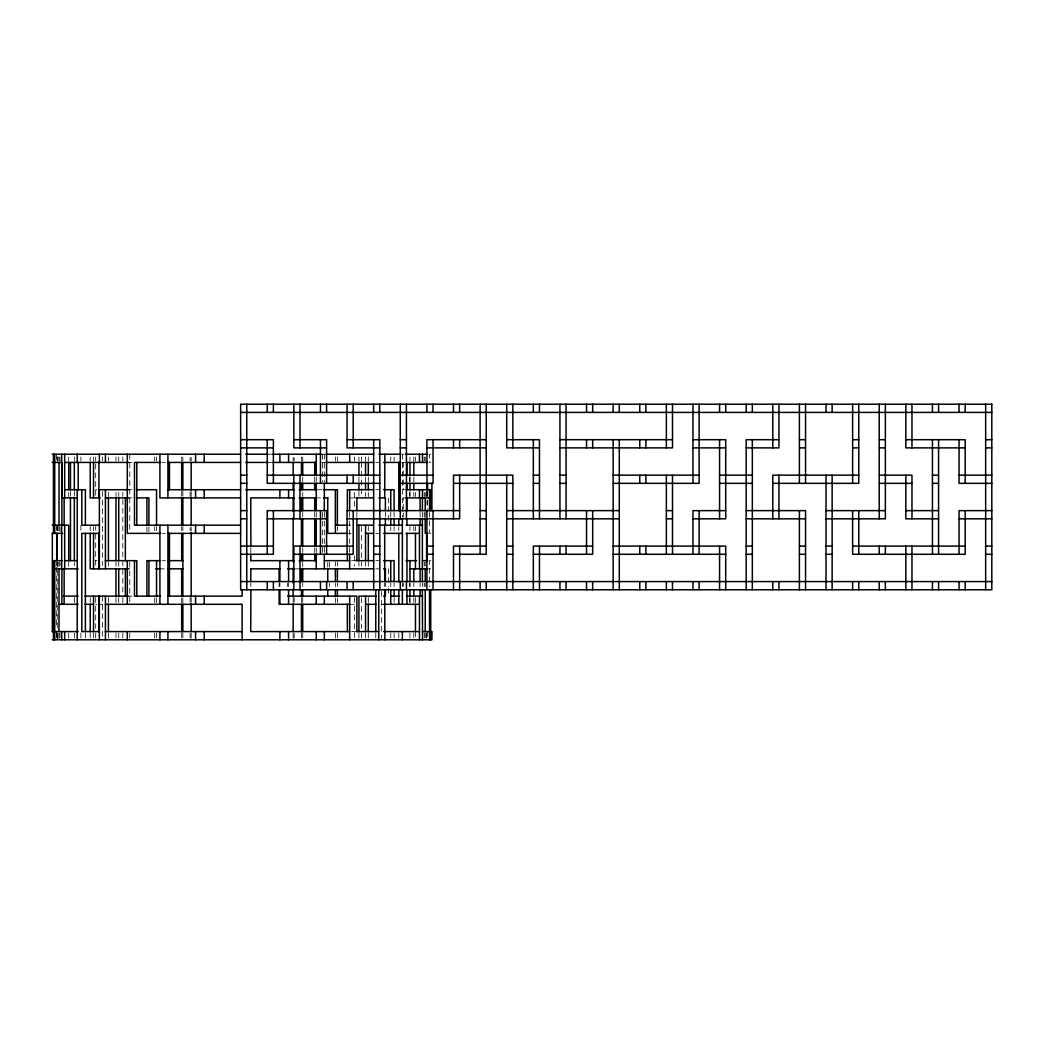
<?xml version="1.0" encoding="UTF-8"?>
<svg xmlns="http://www.w3.org/2000/svg" width="1044" height="1044" viewBox="0 0 1044 1044"><rect width="100%" height="100%" fill="white"/><g stroke="black" fill="none" stroke-linecap="round" stroke-linejoin="round"><path stroke-width="0.75" stroke-dasharray="5 3.75" d="M268.908 454.231L272.092 454.231M321.917 454.231L325.493 454.231M401.666 454.231L403.61 454.231M430.741 454.231L429.515 454.231L429.515 462.427L430.741 462.427M128.647 462.427L132.001 462.427M162.238 462.427L165.317 462.427M268.908 462.427L272.092 462.427M321.917 462.427L325.493 462.427M375.775 462.427L378.802 462.427M401.666 462.427L406.964 462.427M95.683 489.714L97.001 489.714M128.647 489.714L132.001 489.714M317.089 489.714L324.319 489.714M375.775 489.714L378.802 489.714M406.964 489.714L403.284 489.714L403.284 462.427M128.647 497.897L132.001 497.897M315.51 497.897L322.583 497.897M349.87 497.897L356.108 497.897M405.803 497.897L403.284 497.897L403.284 517.158M348.422 525.184L350.601 525.184M162.238 533.367L165.317 533.367M346.151 533.367L351.684 533.367M375.814 533.367L378.802 533.367M430.741 533.367L429.515 533.367L429.515 512.408M95.683 560.654L97.001 560.654M162.238 560.654L165.317 560.654M351.684 560.654L356.108 560.654M375.775 560.654L378.802 560.654M430.741 560.654L429.515 560.654L429.515 586.545M128.647 568.836L129.756 568.836M159.314 568.836L165.317 568.836M294.199 568.836L297.918 568.836M375.775 568.836L378.802 568.836M429.632 568.836L430.741 568.836M128.647 596.124L132.001 596.124M95.683 604.306L97.001 604.306M100.172 604.306L102.717 604.306M349.87 604.306L354.399 604.306M381.086 604.306L383.631 604.306M351.684 631.594L355.586 631.594M427.544 491.385L427.544 509.094M427.662 631.594L427.544 638.419M426.996 491.411L426.996 509.12M426.604 491.319L426.604 496.161M426.604 632.964L426.604 638.419M426.409 491.319L426.409 496.161M426.409 632.964L426.409 638.419M425.221 456.972L425.221 461.056M425.221 492.442L425.221 496.526M425.221 512.408L425.221 517.25M425.221 562.024L425.221 566.109M425.221 583.322L425.221 586.545M425.221 632.964L425.221 638.419M424.229 456.972L424.229 461.056M424.229 492.442L424.229 496.526M424.229 512.343L424.229 517.158M424.229 562.024L424.229 566.109M424.229 583.322L424.229 586.545M424.229 632.964L424.229 638.419M422.376 512.278L422.376 517.119M422.376 583.322L422.376 586.545M420.106 512.343L420.106 517.158M420.106 583.322L420.106 586.545M415.46 456.972L415.46 461.056M415.46 492.442L415.46 496.526M415.46 526.541L415.46 530.639M415.46 597.494L415.46 602.949M415.46 631.594L415.46 638.419M413.815 456.972L413.815 461.056M413.815 476.873L413.815 481.689M413.815 492.442L413.815 496.526M413.815 526.541L413.815 530.639M413.815 583.348L413.815 586.571M413.815 597.86L413.815 602.701M413.815 632.964L413.815 638.419M409.953 456.972L409.953 461.056M409.953 476.873L409.953 481.689M409.953 492.442L409.953 496.526M409.953 526.541L409.953 530.639M409.953 583.348L409.953 586.571M409.953 597.86L409.953 602.701M409.953 632.964L409.953 638.419M409.822 476.938L409.822 481.767M409.822 491.45L409.822 496.278M409.822 583.231L409.822 586.454M409.822 597.494L409.822 602.949M403.284 583.257L403.284 586.467M402.371 454.231L402.371 517.132M402.371 583.348L402.371 586.571M398.808 526.541L398.808 530.639M398.808 632.964L398.808 638.419M394.097 456.972L394.097 461.056M394.097 512.278L394.097 517.119M394.097 526.541L394.097 530.639M394.097 583.231L394.097 586.454M394.097 597.494L394.097 602.949M394.097 632.964L394.097 638.419M390.756 456.972L390.756 461.056M390.756 512.278L390.756 517.119M390.756 526.541L390.756 530.639M390.756 583.231L390.756 586.454M390.756 632.964L390.756 638.419M388.59 497.897L388.59 523.579M388.59 568.836L388.59 586.493M388.59 588.098L388.59 596.124M385.38 512.343L385.38 517.158M385.38 583.283L385.38 586.493M384.701 583.283L384.701 586.506M381.66 591.335L381.66 638.419M375.775 632.964L375.775 638.419M368.297 456.972L368.297 461.056M368.297 476.873L368.297 481.689M368.297 492.442L368.297 496.526M368.297 526.541L368.297 530.639M368.297 562.024L368.297 566.109M368.297 597.494L368.297 602.949M368.297 632.964L368.297 638.419M365.557 456.972L365.557 461.056M365.557 476.873L365.557 481.689M365.557 492.442L365.557 496.526M365.557 562.024L365.557 566.109M365.557 632.964L365.557 638.419M361.55 456.972L361.55 461.056M361.55 462.427L361.55 496.278M361.55 526.541L361.55 559.049M361.55 562.024L361.55 566.109M361.55 597.742L361.55 628.371M361.55 632.964L361.55 638.419M358.927 456.972L358.927 461.056M358.927 476.938L358.927 481.767M358.927 491.45L358.927 496.278M358.927 562.024L358.927 566.109M358.927 632.964L358.927 638.419M356.878 512.382L356.878 517.211M354.399 456.972L354.399 461.056M354.399 492.442L354.399 509.185M354.399 555.839L354.399 566.109M354.399 597.494L354.399 638.419M349.675 512.278L349.675 552.589M337.395 456.972L337.395 461.056M337.395 526.541L337.395 530.639M337.395 562.024L337.395 566.109M337.395 583.348L337.395 586.571M337.395 597.86L337.395 602.701M337.395 632.964L337.395 638.419M335.385 456.972L335.385 461.056M335.385 562.024L335.385 566.109M335.385 583.348L335.385 586.571M335.385 597.86L335.385 602.701M335.385 632.964L335.385 638.419M329.604 562.272L329.604 567.101M329.604 583.231L329.604 586.454M327.751 562.272L327.751 567.101M324.319 454.231L324.319 481.754M324.319 512.343L324.319 552.602M322.622 454.231L322.622 481.754M322.622 512.343L322.622 552.602M316.254 476.873L316.254 481.689M316.254 512.382L316.254 517.211M316.254 547.774L316.254 552.602M314.701 476.873L314.701 481.689M314.701 512.382L314.701 517.211M314.701 547.774L314.701 552.602M302.734 456.972L302.734 461.056M302.734 476.873L302.734 481.689M302.734 492.442L302.734 496.526M302.734 512.382L302.734 517.224M302.734 547.813L302.734 552.641M302.734 562.311L302.734 567.14M302.734 583.244L302.734 586.467M302.734 597.494L302.734 602.949M302.734 632.964L302.734 638.419M301.442 456.972L301.442 461.056M301.442 597.494L301.442 602.949M301.442 632.964L301.442 638.419M294.173 457.494L294.173 460.743M294.173 597.468L294.173 602.349M294.173 633.277L294.173 638.158M293.142 457.494L293.142 460.743M293.142 597.468L293.142 602.349M293.142 633.277L293.142 638.158M288.588 583.283L288.588 586.493M287.596 583.283L287.596 586.493M279.896 583.348L279.896 586.571M279.113 583.348L279.113 586.571M250.899 547.774L250.73 552.602M250.73 583.322L250.899 586.545M191.169 457.494L191.169 460.743M191.169 491.672L191.169 496.552M191.169 527.481L191.169 530.73M191.169 597.468L191.169 602.349M191.169 633.277L191.169 638.158M190.099 457.494L190.099 460.743M190.099 491.672L190.099 496.552M190.099 527.481L190.099 530.73M190.099 597.468L190.099 602.349M190.099 633.277L190.099 638.158M182.87 456.972L182.87 461.056M182.87 491.385L182.87 496.213M182.87 526.541L182.87 530.639M182.87 597.86L182.87 604.306M182.87 632.964L182.87 638.419M181.682 456.972L181.682 461.056M181.682 491.385L181.682 496.213M181.682 526.541L181.682 530.639M181.682 597.86L181.682 602.701M181.682 632.964L181.682 638.419M156.548 456.972L156.548 461.056M156.548 526.541L156.548 530.639M156.548 597.86L156.548 602.701M156.548 632.964L156.548 638.419M154.695 456.972L154.695 461.056M154.695 526.541L154.695 530.639M154.695 597.86L154.695 602.701M154.695 632.964L154.695 638.419M148.927 526.92L148.927 531.761M146.904 526.92L146.904 531.761M129.756 454.231L129.756 531.761M129.756 562.024L129.756 602.949M129.756 632.964L129.756 638.419M122.814 456.972L122.814 461.056M122.814 492.442L122.814 496.526M122.814 499.502L122.814 594.519M122.814 597.494L122.814 602.949M122.814 632.964L122.814 638.419M118.742 456.972L118.742 461.056M118.742 492.442L118.742 496.526M118.742 562.024L118.742 566.109M118.742 597.494L118.742 602.949M118.742 632.964L118.742 638.419M115.975 456.972L115.975 461.056M115.975 492.442L115.975 496.526M115.975 562.024L115.975 566.109M115.975 597.494L115.975 602.949M115.975 632.964L115.975 638.419M108.419 456.972L108.419 461.056M108.419 492.442L108.419 496.526M108.419 562.024L108.419 566.109M108.419 597.494L108.419 602.949M108.419 632.964L108.419 638.419M102.508 456.972L102.508 461.056M102.508 491.319L102.508 565.613M102.508 596.124L102.508 638.419M95.683 456.972L95.683 461.056M95.683 464.032L95.683 497.897M95.683 525.184L95.683 568.836M95.683 597.494L95.683 628.384M95.683 632.964L95.683 638.419M93.542 456.972L93.542 461.056M93.542 526.541L93.542 530.639M93.542 632.964L93.542 638.419M90.202 456.972L90.202 461.056M90.202 526.541L90.202 530.639M90.202 597.494L90.202 602.949M90.202 632.964L90.202 638.419M85.386 632.964L85.386 638.419M80.897 456.972L80.897 461.056M80.897 525.249L80.897 531.683M80.897 632.964L80.897 638.419M74.45 456.972L74.45 461.056M74.45 491.385L74.32 496.239M74.45 562.39L74.45 565.613M74.45 597.494L74.45 602.949M74.45 632.964L74.45 638.419M70.457 491.411L70.457 496.239M68.708 456.972L68.708 461.056M68.708 492.442L68.708 496.526M68.708 562.024L68.708 566.109M68.708 632.964L68.708 638.419M59.991 456.972L59.991 461.056M59.991 526.92L59.991 531.761M59.991 562.024L59.991 566.109M59.991 632.964L59.991 638.419M59.012 456.972L59.012 461.056M59.012 526.541L59.012 530.639M59.012 562.024L59.012 566.109M59.012 632.964L59.012 638.419M57.798 562.272L57.798 567.101M57.668 562.024L57.668 566.109M57.237 456.972L57.237 461.056M57.237 526.541L57.237 530.639M57.237 562.024L57.237 566.109M57.237 570.455L57.237 628.384M57.237 632.964L57.237 638.419M56.702 562.351L56.702 565.574M56.702 567.179L56.702 628.371M56.702 632.964L56.702 638.419M56.572 454.231L56.572 461.056M56.572 525.184L56.572 530.639M56.572 631.594L56.572 638.419M57.798 461.056L57.798 456.972L57.668 461.056M57.798 530.639L57.798 526.541L57.668 530.639M57.798 638.419L57.798 632.964L57.668 638.419"/><path stroke-width="1.5" d="M240.642 412.406L991.8 412.406M240.642 439.694L273.384 439.694L273.384 483.346M293.847 439.694L326.602 439.694L326.602 483.346M347.065 439.694L379.82 439.694L379.82 589.769M400.283 439.694L406.429 439.694M486.243 439.694L426.892 439.694L426.996 489.793M506.718 439.694L539.461 439.694L539.461 518.816M559.936 439.694L672.506 439.694M692.968 439.694L725.724 439.694L725.724 518.816L692.968 518.816M778.941 439.694L746.186 439.694L746.186 589.769M799.404 439.694L805.55 439.694M852.622 439.694L858.755 439.694M879.231 439.694L885.364 439.694M905.84 439.694L965.191 439.694L965.191 483.346M985.653 439.694L991.8 439.694M240.642 447.876L273.384 447.876M326.602 447.876L293.847 447.876L293.847 404.211M379.82 447.876L347.065 447.876L347.065 404.211M400.283 447.876L406.429 447.876M426.892 447.876L486.243 447.876M539.461 447.876L506.718 447.876L506.718 404.211M559.936 447.876L672.506 447.876L672.506 404.211M692.968 447.876L725.724 447.876M746.186 447.876L778.941 447.876L778.941 404.211M799.404 447.876L805.55 447.876M852.622 447.876L858.755 447.876M879.231 447.876L885.364 447.876M965.191 447.876L905.84 447.876L905.84 404.211M985.653 447.876L991.8 447.876M52.2 454.231L240.498 454.231M245.679 454.231L268.164 454.231M272.745 454.231L321.408 454.231M326.067 454.231L373.648 454.231M378.92 454.231L399.996 454.231M405.307 454.231L427.596 454.231M52.2 462.427L53.91 462.427M54.732 462.427L61.987 462.427M64.676 462.427L128.647 462.427M160.489 462.427L134.493 462.427L134.493 525.184L240.498 525.184M167.927 462.427L240.498 462.427M245.679 462.427L268.164 462.427M272.745 462.427L316.254 462.427M326.067 462.427L373.648 462.427M383.631 462.427L399.643 462.427M427.596 462.427L406.964 462.427L406.964 475.268M240.642 475.164L246.775 475.164M267.251 475.164L379.82 475.164M400.283 475.164L433.038 475.164M533.327 475.164L539.461 475.164M559.936 475.164L566.07 475.164M613.154 475.164L699.115 475.164M719.577 475.164L752.332 475.164M858.755 475.164L772.795 475.164L772.795 518.816M879.231 475.164L911.973 475.164L911.973 518.816M932.449 475.164L938.582 475.164M959.058 475.164L991.8 475.164M240.642 483.346L246.775 483.346M379.82 483.346L267.251 483.346L267.251 439.694M400.283 483.346L433.038 483.346L433.038 439.694M453.501 483.346L512.852 483.346M533.327 483.346L539.461 483.346M559.936 483.346L566.07 483.346M613.154 483.346L699.115 483.346L699.115 404.211M719.577 483.346L752.332 483.346M772.795 483.346L858.755 483.346L858.755 404.211M879.231 483.346L911.973 483.346M932.449 483.346L938.582 483.346M991.8 483.346L959.058 483.346L959.058 439.694M64.676 489.714L85.386 489.714L85.386 525.184M98.906 489.714L128.647 489.714M136.373 489.714L156.548 489.714L156.548 525.184M167.927 489.714L240.498 489.714M245.679 489.714L294.199 489.714M299.106 489.714L316.254 489.714M323.744 489.714L337.395 489.714L337.395 525.184M373.648 489.714L347.365 489.714L347.365 510.79M383.631 489.714L394.097 489.714L394.097 510.673M77.217 497.897L61.687 497.897L61.687 454.231M100.172 497.897L90.202 497.897L90.202 462.427M105.431 497.897L128.647 497.897M136.373 497.897L148.927 497.897L148.927 525.302M240.498 497.897L159.915 497.897L159.915 454.231M294.199 497.897L250.73 497.897L250.899 546.169M299.106 497.897L316.254 497.897M323.744 497.897L327.881 497.897M356.108 497.897L373.648 497.897M378.92 497.897L385.38 497.897L385.38 510.738M406.051 497.897L429.515 497.897M240.642 510.633L246.775 510.633M459.647 510.633L347.065 510.633L347.065 554.286M480.109 510.633L486.243 510.633M506.718 510.633L619.288 510.633M666.359 510.633L672.506 510.633M725.724 510.633L692.968 510.633L692.968 554.286M746.186 510.633L805.55 510.633L805.55 589.769M826.013 510.633L885.364 510.633M905.84 510.633L938.582 510.633M991.8 510.633L959.058 510.633L959.058 554.286M240.642 518.816L246.775 518.816M267.251 518.816L326.602 518.816M347.065 518.816L459.647 518.816L459.647 475.164M480.109 518.816L486.243 518.816M506.718 518.816L619.288 518.816M666.359 518.816L672.506 518.816M746.186 518.816L805.55 518.816M826.013 518.816L885.364 518.816L885.364 404.211M938.582 518.816L905.84 518.816L905.84 475.164M959.058 518.816L991.8 518.816M52.2 525.184L53.91 525.184M54.732 525.184L68.708 525.184L68.708 560.654M99.376 525.184L81.823 525.184L81.823 489.714M335.385 525.184L347.313 525.184M358.079 525.184L373.165 525.184M378.92 525.184L402.371 525.184M406.051 525.184L422.52 525.184M52.2 533.367L62.757 533.367M99.376 533.367L81.823 533.367L81.823 631.594L99.376 631.594M160.489 533.367L127.29 533.367L127.29 454.231M167.927 533.367L240.498 533.367M347.313 533.367L327.751 533.367L327.751 497.897M365.557 533.367L373.165 533.367M383.631 533.367L402.371 533.367M406.051 533.367L419.479 533.367M428.079 533.367L425.221 533.367L425.221 518.855M240.642 546.103L273.384 546.103M353.211 546.103L293.847 546.103L293.847 589.769M373.674 546.103L379.82 546.103M426.892 546.103L433.038 546.103M486.243 546.103L453.501 546.103L453.501 589.769M506.718 546.103L512.852 546.103M592.679 546.103L533.327 546.103L533.327 589.769M613.154 546.103L725.724 546.103L725.724 589.769M746.186 546.103L752.332 546.103M799.404 546.103L805.55 546.103M826.013 546.103L832.146 546.103M852.622 546.103L965.191 546.103M985.653 546.103L991.8 546.103M240.642 554.286L273.384 554.286L273.384 510.633M293.847 554.286L353.211 554.286L353.211 510.633M373.674 554.286L379.82 554.286M426.892 554.286L433.038 554.286M453.501 554.286L486.243 554.286L486.243 404.211M506.718 554.286L512.852 554.286M533.327 554.286L592.679 554.286L592.679 510.633M613.154 554.286L725.724 554.286M746.186 554.286L752.332 554.286M799.404 554.286L805.55 554.286M826.013 554.286L832.146 554.286M985.653 554.286L991.8 554.286M62.053 560.654L53.466 560.654L53.466 639.789M64.676 560.654L77.217 560.654M105.431 560.654L136.803 560.654L136.803 596.124M159.902 560.654L146.904 560.654L146.904 596.124M168.123 560.654L182.87 560.654M250.73 560.654L294.199 560.654M299.106 560.654L316.254 560.654M324.319 560.654L349.675 560.654M356.108 560.654L373.648 560.654M383.631 560.654L394.097 560.654L394.097 581.612M406.051 560.654L416.595 560.654M422.376 560.654L427.596 560.654M54.732 568.836L78.209 568.836M128.647 568.836L90.202 568.836L90.202 533.367M155.778 568.836L159.902 568.836M168.123 568.836L182.87 568.836M250.73 568.836L279.896 568.836M287.596 568.836L294.199 568.836M299.106 568.836L373.648 568.836M383.631 568.836L385.38 568.836L385.38 581.678M409.953 568.836L428.079 568.836M240.642 581.573L991.8 581.573M63.358 596.124L78.209 596.124M84.969 596.124L128.647 596.124M160.489 596.124L134.493 596.124L134.493 560.654M167.927 596.124L242.117 596.124L242.117 589.69M287.596 596.124L356.878 596.124L356.878 631.594M376.01 596.124L358.927 596.124L358.927 631.594M383.631 596.124L385.38 596.124L385.38 589.703M390.756 596.124L399.643 596.124M406.964 596.124L422.52 596.124M58.608 604.306L78.209 604.306M84.969 604.306L93.542 604.306M105.431 604.306L242.117 604.306L242.117 639.789M349.675 604.306L279.113 604.306L279.113 589.795M365.557 604.306L376.01 604.306M383.631 604.306L419.479 604.306M52.2 631.594L53.466 631.594M54.732 631.594L78.209 631.594M105.431 631.594L242.117 631.594M349.675 631.594L250.73 631.594L250.899 589.756M356.108 631.594L378.75 631.594M383.631 631.594L419.479 631.594M422.376 631.594L429.515 631.594M430.741 631.594L432.033 631.594L431.903 639.789L52.2 639.789M985.653 404.211L985.653 589.769M965.191 404.211L965.191 412.406M965.191 510.633L965.191 554.286L852.622 554.286L852.622 510.633M965.191 581.573L965.191 589.769M959.058 404.211L959.058 412.406M959.058 581.573L959.058 589.769M938.582 404.211L938.582 412.406M938.582 439.694L938.582 554.286M938.582 581.573L938.582 589.769M932.449 404.211L932.449 412.406M932.449 439.694L932.449 554.286M932.449 581.573L932.449 589.769M911.973 404.211L911.973 447.876M911.973 546.103L911.973 589.769M905.84 546.103L905.84 589.769M885.364 546.103L885.364 554.286M885.364 581.573L885.364 589.769M879.231 404.211L879.231 518.816M879.231 546.103L879.231 554.286M879.231 581.573L879.231 589.769M858.755 510.633L858.755 554.286M858.755 581.573L858.755 589.769M852.622 404.211L852.622 483.346M852.622 581.573L852.622 589.769M832.146 404.211L832.146 412.406M832.146 475.164L832.146 589.769M826.013 404.211L826.013 412.406M826.013 475.164L826.013 589.769M805.55 404.211L805.55 483.346M799.404 404.211L799.404 483.346M799.404 510.633L799.404 589.769M778.941 475.164L778.941 518.816M778.941 581.573L778.941 589.769M772.795 404.211L772.795 447.876M772.795 581.573L772.795 589.769M752.332 404.211L752.332 412.406M752.332 439.694L752.332 589.769M746.186 404.211L746.186 412.406M725.724 404.211L725.724 412.406M719.577 404.211L719.577 412.406M719.577 439.694L719.577 518.816M719.577 546.103L719.577 589.769M699.115 510.633L699.115 554.286M699.115 581.573L699.115 589.769M692.968 404.211L692.968 483.346M692.968 581.573L692.968 589.769M672.506 475.164L672.506 554.286M672.506 581.573L672.506 589.769M666.359 404.211L666.359 447.876M666.359 475.164L666.359 554.286M666.359 581.573L666.359 589.769M645.897 404.211L645.897 412.406M645.897 439.694L645.897 447.876M645.897 475.164L645.897 483.346M645.897 546.103L645.897 554.286M645.897 581.573L645.897 589.769M639.75 404.211L639.75 412.406M639.75 439.694L639.75 447.876M639.75 475.164L639.75 483.346M639.75 546.103L639.75 554.286M639.75 581.573L639.75 589.769M619.288 404.211L619.288 412.406M619.288 439.694L619.288 589.769M613.154 404.211L613.154 412.406M613.154 439.694L613.154 589.769M592.679 404.211L592.679 412.406M592.679 439.694L592.679 447.876M592.679 581.573L592.679 589.769M586.545 404.211L586.545 412.406M586.545 439.694L586.545 447.876M586.545 510.633L586.545 554.286M586.545 581.573L586.545 589.769M566.07 404.211L566.07 518.816M566.07 546.103L566.07 554.286M566.07 581.573L566.07 589.769M559.936 404.211L559.936 518.816M559.936 546.103L559.936 554.286M559.936 581.573L559.936 589.769M539.461 404.211L539.461 412.406M539.461 546.103L539.461 589.769M533.327 404.211L533.327 412.406M533.327 439.694L533.327 518.816M512.852 404.211L512.852 447.876M512.852 589.769L512.852 475.164L453.501 475.164L453.501 518.816M506.718 475.164L506.718 589.769M486.243 581.573L486.243 589.769M480.109 404.211L480.109 554.286M480.109 581.573L480.109 589.769M459.647 404.211L459.647 412.406M459.647 439.694L459.647 447.876M459.647 546.103L459.647 589.769M453.501 404.211L453.501 412.406M453.501 439.694L453.501 447.876M433.038 404.211L433.038 412.406M433.038 510.633L433.038 589.769M431.903 483.346L431.903 510.699M430.741 510.673L430.741 489.714L406.964 489.714L406.964 483.294M430.741 589.756L430.741 639.789M429.515 489.714L429.515 510.79M429.515 589.756L429.515 639.789M427.544 483.346L427.544 489.78M426.892 404.211L426.892 412.406M426.892 510.633L426.892 589.769M426.604 533.249L426.604 560.654M425.221 497.897L425.221 510.79M425.221 568.836L425.221 581.717M425.221 589.756L425.221 631.594M422.52 454.231L422.52 462.427M422.52 489.714L422.376 510.673M422.376 518.737L422.376 581.717M422.376 589.756L422.52 639.789M420.106 497.897L420.106 510.738M420.106 518.764L420.106 525.184M420.106 568.836L420.106 581.717M420.106 589.756L420.106 596.189M419.479 454.231L419.479 462.427M419.479 489.714L419.479 497.897M419.479 525.184L419.479 568.836M419.479 596.124L419.479 639.789M415.46 533.367L415.46 568.836M415.46 604.306L415.46 631.594M413.815 462.427L413.815 475.268M413.815 483.294L413.815 489.714M413.815 568.836L413.815 581.743M413.815 589.795L413.815 596.254M409.953 462.427L409.953 475.268M409.953 483.294L409.953 489.714M409.953 560.654L409.953 581.743M409.953 589.795L409.953 596.254M406.964 497.897L406.964 510.738M406.964 518.764L406.964 525.184M406.964 533.367L406.964 581.638M406.964 589.69L406.964 604.306M406.429 404.211L406.429 518.816M406.429 581.573L406.429 589.769M402.371 518.751L402.371 581.743M402.371 589.795L402.371 604.306M402.371 631.594L402.371 639.789M400.283 404.211L400.283 518.816M400.283 581.573L400.283 589.769M398.808 462.427L398.808 510.699M398.808 518.751L398.808 525.184M398.808 533.367L398.808 581.743M398.808 589.795L398.808 604.306M394.097 518.737L394.097 525.184M394.097 589.677L394.097 596.124M390.756 489.714L390.756 510.673M390.756 518.737L390.756 525.184M390.756 560.654L390.756 581.612M390.756 589.677L390.756 604.306M385.38 518.764L385.38 525.184M384.858 454.231L384.701 497.897M384.701 525.184L384.701 581.678M384.701 589.729L384.858 639.789M379.82 404.211L379.82 412.406M378.75 589.756L378.75 639.789M375.775 589.756L375.775 631.594M373.674 404.211L373.674 412.406M373.674 439.694L373.674 589.769M368.297 462.427L368.297 475.268M368.297 483.294L368.297 489.714M368.297 533.367L368.297 560.654M368.297 604.306L368.297 631.594M365.557 462.427L365.557 475.268M365.557 483.294L365.557 489.714M365.557 525.184L365.557 560.654M365.557 596.124L365.557 631.594M358.927 462.427L358.927 475.32M358.927 483.385L358.927 489.832M358.927 525.184L358.927 560.654M356.878 497.897L356.878 510.764M356.878 518.816L356.878 560.654M353.211 404.211L353.211 447.876M353.211 475.164L353.211 483.346M353.211 581.573L353.211 589.769M349.675 454.231L349.675 462.427M349.675 489.714L349.675 510.673M349.675 554.207L349.675 568.836M349.675 596.124L349.675 639.789M347.365 554.233L347.365 560.654M347.365 604.306L347.365 631.594M347.065 475.164L347.065 483.346M347.065 581.573L347.065 589.769M337.395 568.836L337.395 581.743M337.395 589.795L337.395 596.254M335.385 489.714L335.385 533.367M335.385 568.836L335.385 581.743M335.385 589.795L335.385 596.254M327.751 568.719L327.751 581.612M327.751 589.677L327.751 596.124M326.602 404.211L326.602 412.406M326.602 554.286L326.602 510.633L267.251 510.633L267.251 554.286M326.602 581.573L326.602 589.769M324.319 483.359L324.319 510.738M324.319 554.207L324.319 568.836M324.319 596.124L324.319 604.306M324.319 631.594L324.319 639.789M320.456 404.211L320.456 412.406M320.456 439.694L320.456 483.346M320.456 510.633L320.456 554.286M320.456 581.573L320.456 589.769M316.254 454.231L316.254 475.268M316.254 483.294L316.254 510.764M316.254 518.816L316.254 546.169M316.254 554.22L316.254 568.836M316.254 596.124L316.254 604.306M316.254 631.594L316.254 639.789M314.701 462.427L314.701 475.268M314.701 483.294L314.701 489.714M314.701 497.897L314.701 510.764M314.701 518.816L314.701 546.169M314.701 554.22L314.701 560.654M302.734 462.427L302.734 475.268M302.734 483.294L302.734 489.714M302.734 497.897L302.734 510.777M302.734 518.829L302.734 546.208M302.734 554.26L302.734 560.693M302.734 568.745L302.734 581.638M302.734 589.69L302.734 596.124M302.734 604.306L302.734 631.594M301.442 462.427L301.442 475.268M301.442 483.294L301.442 489.714M301.442 497.897L301.442 510.777M301.442 518.829L301.442 546.208M301.442 554.26L301.442 560.693M301.442 568.745L301.442 581.638M301.442 589.69L301.442 596.124M301.442 604.306L301.442 631.594M299.993 404.211L299.993 447.876M299.993 475.164L299.993 518.816M299.993 546.103L299.993 589.769M293.847 475.164L293.847 518.816M293.142 462.375L293.142 475.398M293.142 483.529L293.142 490.041M293.142 498.184L293.142 511.208M293.142 517.72L293.142 561.659M293.142 568.171L293.142 582.813M293.142 589.325L293.142 595.837M293.142 603.98L293.142 631.646M288.588 454.231L288.588 462.427M288.588 489.714L288.588 497.897M288.588 560.654L288.588 581.678M288.588 589.703L288.588 604.306M288.588 631.594L288.588 639.789M279.896 454.231L279.896 462.427M279.896 489.714L279.896 497.897M279.896 560.654L279.896 581.743M279.896 589.795L279.896 604.306M279.896 631.594L279.896 639.789M279.113 568.836L279.113 581.743M273.384 404.211L273.384 412.406M273.384 581.573L273.384 589.769M267.251 404.211L267.251 412.406M267.251 581.573L267.251 589.769M250.73 554.22L250.899 560.654M250.899 568.836L250.73 581.717M246.775 404.211L246.775 589.769M204.219 454.231L204.219 462.427M204.219 489.714L204.219 497.897M204.219 525.184L204.219 533.367M204.219 596.124L204.219 604.306M204.219 631.594L204.219 639.789M195.58 454.231L195.58 462.427M195.58 489.714L195.58 497.897M195.58 525.184L195.58 533.367M195.58 596.124L195.58 604.306M195.58 631.594L195.58 639.789M191.169 462.375L191.169 490.041M191.169 498.184L191.169 525.85M191.169 532.362L191.169 595.837M191.169 603.98L191.169 631.646M182.87 462.427L182.87 489.78M182.87 497.831L182.87 525.184M182.87 533.367L182.87 596.254M182.87 604.306L182.87 631.594M181.682 462.427L181.682 489.78M181.682 497.831L181.682 525.184M181.682 533.367L181.682 560.654M181.682 568.836L181.682 596.254M181.682 604.306L181.682 631.594M169.454 462.427L169.454 489.714M169.454 533.367L169.454 596.124M167.927 454.231L167.927 497.897M167.927 525.184L167.927 604.306M167.927 631.594L167.927 639.789M159.915 525.184L159.915 604.306M159.915 631.594L159.915 639.789M156.548 560.654L156.548 596.254M148.927 560.654L148.927 596.124M146.904 497.897L146.904 525.302M136.803 462.427L136.803 525.184M127.29 560.654L127.29 604.306M127.29 631.594L127.29 639.789M125.371 497.897L125.371 560.693M125.371 568.745L125.371 596.124M118.742 497.897L118.742 560.654M118.742 568.836L118.742 596.124M115.975 497.897L115.975 560.654M115.975 568.836L115.975 596.124M108.419 497.897L108.419 560.654M108.419 604.306L108.419 631.594M105.431 454.231L105.431 462.427M105.431 489.714L105.431 568.836M105.431 596.124L105.431 639.789M99.376 454.231L99.376 462.427M99.376 489.714L99.376 568.836M99.376 596.124L99.376 639.789M98.906 462.427L98.906 497.897M98.906 533.249L98.906 568.836M98.906 596.124L98.906 631.594M93.542 462.427L93.542 497.897M93.542 533.367L93.542 568.836M93.542 596.124L93.542 631.594M90.202 604.306L90.202 631.594M85.386 533.367L85.386 631.594M78.209 462.427L78.209 489.78M77.217 454.231L77.217 462.427M77.217 489.714L77.217 639.789M74.32 462.427L74.32 489.793M74.32 497.844L74.32 560.654M70.457 462.427L70.457 489.793M70.457 497.844L70.457 560.654M68.708 462.427L68.708 489.714M64.676 454.231L64.676 497.897M64.676 525.184L64.676 568.836M64.676 631.594L64.676 639.789M64.141 497.897L64.141 525.302M64.141 568.836L64.141 604.306M61.883 462.427L61.883 525.184M61.883 568.836L61.883 604.306M61.687 525.184L61.687 568.836M61.687 631.594L61.687 639.789M59.012 462.427L59.012 525.184M59.012 568.836L59.012 631.594M57.237 533.367L57.237 560.654M56.702 533.367L56.702 560.745M54.732 454.231L54.732 533.367M54.732 560.654L54.732 639.789M53.466 454.231L53.466 533.367M52.344 533.367L52.344 631.594M991.8 404.211L240.642 404.211L240.642 589.769L991.8 589.769L991.8 404.211"/></g></svg>
